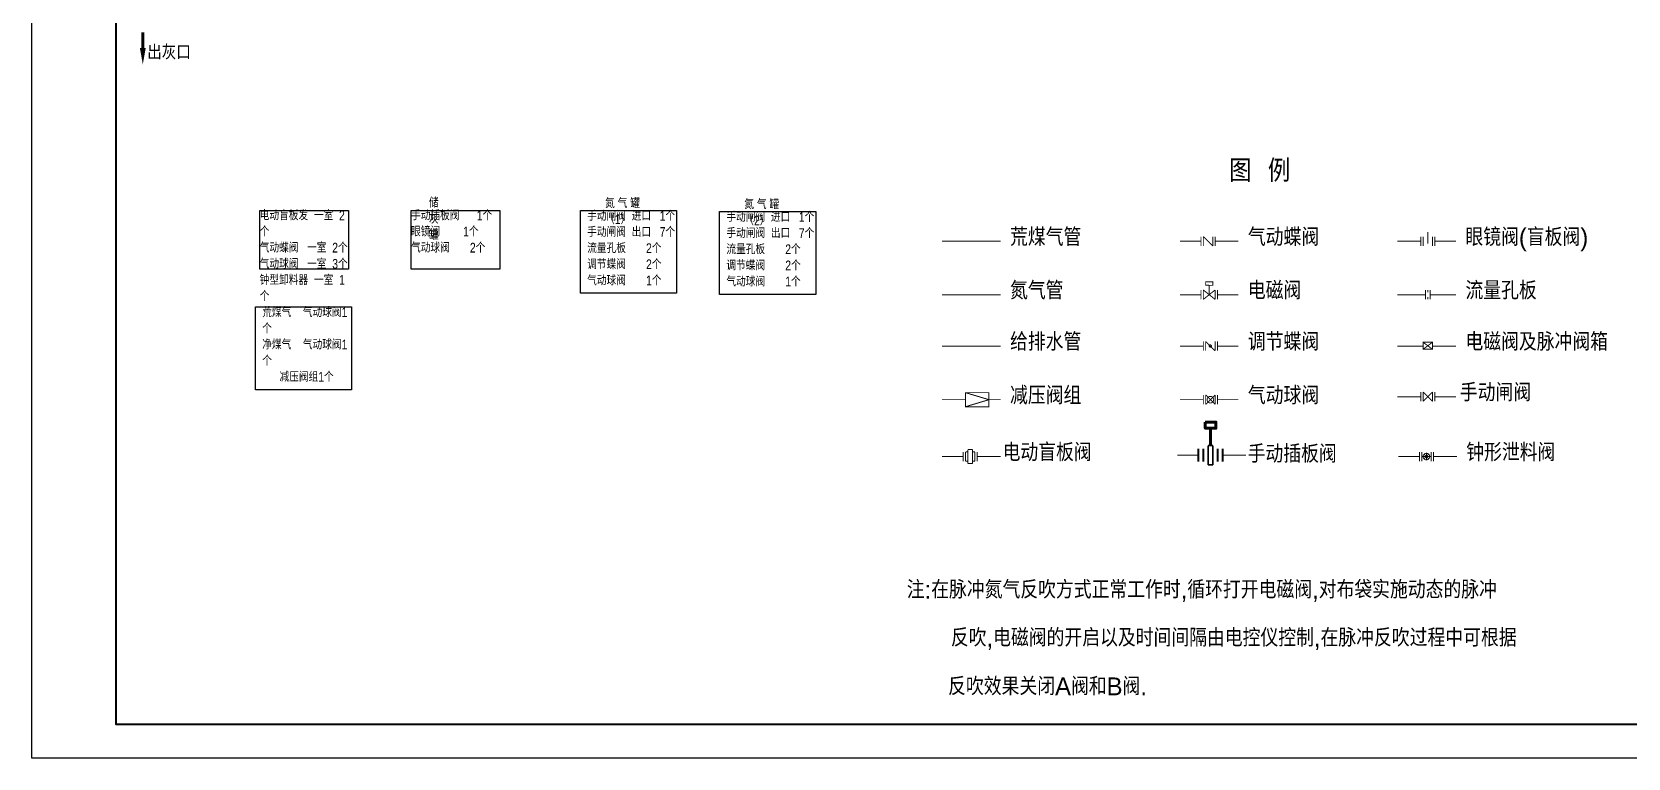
# Model space of a CAD drawing. Header units: millimetres. Extents: x 48549 to 244689, y 99496 to 172785.
# Drawn here: x 48549 to 81508, y 109867 to 124860 of the extents above; entities that cross this region are included whole.
import ezdxf

# ---------------------------------------------------------------- set-up
doc = ezdxf.new("R2010")
doc.units = ezdxf.units.MM
doc.header["$LTSCALE"] = 3
doc.linetypes.add('HIDDEN', pattern=[0.375, 0.25, -0.125])
for name, color, linetype, lineweight in [('CON', 7, 'Continuous', 40), ('图层3', 6, 'Continuous', 9), ('图框_内框线', 5, 'Continuous', 30), ('图框_外框线', 7, 'Continuous', 9)]:
    doc.layers.add(name, color=color, linetype=linetype, lineweight=lineweight)
for name, color, linetype in [('HID', 1, 'HIDDEN'), ('氮气管道', 5, 'Continuous'), ('煤气管道', 1, 'Continuous')]:
    doc.layers.add(name, color=color, linetype=linetype)
doc.styles.add('PC_TEXTSTYLE', font='zwl.shx', dxfattribs={"width": 0.8, "bigfont": 'hztxt.shx'})
doc.styles.add('仿宋体', font='ttxt1.shx', dxfattribs={"bigfont": 'hzfs.shx'})

msp = doc.modelspace()

# ---------------------------------------------------------------- linework, layer by layer
at = {"color": 6, "const_width": 35}
for points in [[(72836.47, 116319.275), (72936.47, 116319.275)], [(72836.47, 115919.275), (72936.47, 115919.275)]]:
    msp.add_lwpolyline(points, dxfattribs=at)
at = {"layer": 'CON'}
msp.add_line((50838.399, 124850.42), (50838.399, 124430.42), dxfattribs=at)
at = {"layer": 'CON', "color": 6}
msp.add_line((72886.47, 116319.275), (72886.47, 116675.11), dxfattribs=at)
at = {"layer": 'CON'}
msp.add_lwpolyline([(50838.399, 124526.163, 120, 0, 0), (50838.399, 124190.42, 0, 0, 0)], format="xyseb", dxfattribs=at)
at = {"layer": 'CON', "color": 2, "const_width": 19.36}
for points in [[(72689.181, 120633.496), (72689.181, 120439.896)], [(72737.581, 120633.496), (72737.581, 120439.896)], [(72737.581, 120633.496), (72931.181, 120439.896)], [(72931.181, 120633.496), (72931.181, 120439.896)], [(72979.581, 120633.496), (72979.581, 120439.896)], [(72253.581, 120536.696), (72689.181, 120536.696)], [(72979.581, 120536.696), (73463.581, 120536.696)]]:
    msp.add_lwpolyline(points, dxfattribs=at)
at = {"layer": 'CON', "const_width": 19.36}
for points in [[(77230.204, 120633.496), (77230.204, 120439.896)], [(77278.604, 120633.496), (77278.604, 120439.896)], [(77375.404, 120681.896), (77375.404, 120730.296)], [(77375.404, 120681.896), (77375.404, 120488.296)], [(77472.204, 120633.496), (77472.204, 120439.896)], [(77520.604, 120633.496), (77520.604, 120439.896)], [(76746.204, 120536.696), (77230.204, 120536.696)], [(77520.604, 120536.696), (77956.204, 120536.696)], [(76746.204, 119433.982), (77327.004, 119433.982)], [(77327.004, 119337.182), (77327.004, 119530.782)], [(77375.404, 119482.382), (77375.404, 119530.782)], [(77375.404, 119337.182), (77375.404, 119385.582)], [(77423.804, 119337.182), (77423.804, 119530.782)], [(77423.804, 119433.982), (77956.204, 119433.982)], [(76746.204, 118374.198), (77274.881, 118374.198)], [(77468.481, 118307.469), (77274.881, 118452.669)], [(77468.481, 118452.669), (77274.881, 118307.469)], [(77468.481, 118452.669), (77274.881, 118452.669), (77274.881, 118307.469), (77468.481, 118307.469), (77468.481, 118452.669)], [(77468.481, 118374.198), (77956.204, 118374.198)], [(67826.701, 117411.841), (68310.701, 117266.641), (67826.701, 117121.441)], [(68310.701, 117411.841), (68310.701, 117121.441), (67826.701, 117121.441), (67826.701, 117411.841), (68310.701, 117411.841)], [(76746.204, 117327.948), (77230.204, 117327.948)], [(77230.204, 117424.748), (77230.204, 117231.148)], [(77278.604, 117424.748), (77278.604, 117231.148)], [(77278.604, 117231.148), (77472.204, 117424.748)], [(77278.604, 117424.748), (77472.204, 117231.148)], [(77472.204, 117424.748), (77472.204, 117231.148)], [(77520.604, 117424.748), (77520.604, 117231.148)], [(77520.604, 117327.948), (77956.204, 117327.948)], [(67342.701, 117266.641), (67826.701, 117266.641)], [(68310.701, 117266.641), (68552.701, 117266.641)], [(76763.663, 116092.444), (77199.263, 116092.444)], [(77199.263, 116189.244), (77199.263, 115995.644)], [(77247.663, 116189.244), (77247.663, 115995.644)], [(77247.663, 116092.444), (77276.703, 116092.444)], [(77412.223, 116092.444), (77276.703, 116092.444)], [(77296.549, 116140.358), (77392.376, 116044.531)], [(77296.549, 116044.531), (77392.376, 116140.358)], [(77344.463, 116024.684), (77344.463, 116160.204)], [(77441.263, 116092.444), (77412.223, 116092.444)], [(77441.263, 116189.244), (77441.263, 115995.644)], [(77489.663, 116189.244), (77489.663, 115995.644)], [(77489.663, 116092.444), (77973.663, 116092.444)]]:
    msp.add_lwpolyline(points, dxfattribs=at)
at = {"layer": 'CON', "color": 3, "const_width": 19.36}
for points in [[(72854.547, 119627.388), (72931.179, 119627.388), (72931.179, 119697.568), (72785.979, 119697.568), (72785.979, 119628.195), (72854.547, 119628.195)], [(72253.581, 119433.982), (72689.181, 119433.982)], [(72689.181, 119530.782), (72689.181, 119337.182)], [(72979.581, 119530.782), (72737.581, 119337.182)], [(72737.581, 119530.782), (72979.581, 119337.182)], [(72737.581, 119530.782), (72737.581, 119337.182)], [(72858.581, 119433.982), (72858.581, 119627.388)], [(72979.581, 119530.782), (72979.581, 119337.182)], [(73027.981, 119530.782), (73027.981, 119337.182)], [(73027.981, 119433.982), (73463.581, 119433.982)]]:
    msp.add_lwpolyline(points, dxfattribs=at)
at = {"layer": 'CON', "color": 4, "const_width": 19.36}
for points in [[(72253.581, 118374.198), (72737.581, 118374.198)], [(72737.581, 118470.998), (72737.581, 118277.398)], [(72785.981, 118470.998), (72785.981, 118277.398)], [(72785.981, 118470.998), (72979.581, 118277.398)], [(72979.581, 118470.998), (72979.581, 118277.398)], [(73027.981, 118470.998), (73027.981, 118277.398)], [(73027.981, 118374.198), (73463.581, 118374.198)]]:
    msp.add_lwpolyline(points, dxfattribs=at)
msp.add_lwpolyline([(72858.581, 118374.198, 1), (72906.981, 118374.198, 1)], format="xyb", close=True, dxfattribs=at)
at = {"layer": 'CON', "color": 5, "const_width": 19.36}
for points in [[(72737.581, 117363.441), (72737.581, 117169.841)], [(72785.981, 117169.841), (72979.581, 117363.441)], [(72785.981, 117363.441), (72785.981, 117169.841)], [(72785.981, 117363.441), (72979.581, 117169.841)], [(72979.581, 117363.441), (72979.581, 117169.841)], [(73027.981, 117363.441), (73027.981, 117169.841)], [(72253.581, 117266.641), (72737.581, 117266.641)], [(73027.981, 117266.641), (73463.581, 117266.641)]]:
    msp.add_lwpolyline(points, dxfattribs=at)
msp.add_lwpolyline([(72834.381, 117315.041, -2.414213562), (72834.381, 117218.241, -0.414213562)], format="xyb", close=True, dxfattribs=at)
at = {"layer": 'CON', "color": 6}
msp.add_lwpolyline([(72776.647, 116803.413), (72996.294, 116803.413), (72996.294, 116675.11), (72776.647, 116675.11)], close=True, dxfattribs=at)
at = {"layer": 'CON', "color": 1, "const_width": 19.36}
for points in [[(67342.701, 116092.444), (67778.301, 116092.444)], [(67778.301, 116189.244), (67778.301, 115995.644)], [(67826.701, 116189.244), (67826.701, 115995.644)], [(67826.701, 116189.244), (67875.101, 116189.244)], [(67875.101, 116237.644), (67875.101, 115947.244)], [(67875.101, 116237.644), (67971.901, 116237.644)], [(67971.901, 116237.644), (67971.901, 115947.244)], [(68020.301, 116189.244), (67971.901, 116189.244)], [(68020.301, 116189.244), (68020.301, 115995.644)], [(68068.701, 116189.244), (68068.701, 115995.644)], [(68068.701, 116092.444), (68552.701, 116092.444)], [(67826.701, 115995.644), (67875.101, 115995.644)], [(67875.101, 115947.244), (67971.901, 115947.244)], [(68020.301, 115995.644), (67971.901, 115995.644)]]:
    msp.add_lwpolyline(points, dxfattribs=at)
at = {"layer": 'CON', "color": 6}
for points, const_width in [([(72200.87, 116119.275), (72636.47, 116119.275)], 19.36), ([(72636.47, 116254.85), (72636.47, 115983.7)], 42), ([(72736.47, 116254.85), (72736.47, 115983.7)], 42), ([(73036.47, 116254.85), (73036.47, 115983.7)], 42), ([(73136.47, 116254.85), (73136.47, 115983.7)], 42), ([(73136.47, 116119.275), (73620.47, 116119.275)], 19.36)]:
    msp.add_lwpolyline(points, dxfattribs=dict(at, const_width=const_width))
for points in [[(72836.47, 116319.275, 35, 35, 0), (72836.47, 115919.275, 35, 35, 0)], [(72936.47, 116319.275, 35, 35, 0), (72936.47, 115919.275, 35, 35, 0)]]:
    msp.add_lwpolyline(points, format="xyseb", dxfattribs=at)
at = {"layer": 'CON', "const_width": 19.36}
msp.add_lwpolyline([(77344.463, 116160.204, 1), (77344.463, 116024.684, 1)], format="xyb", close=True, dxfattribs=at)
at = {"layer": 'HID', "const_width": 19.36}
msp.add_lwpolyline([(67342.701, 118374.198), (68552.701, 118374.198)], dxfattribs=at)
at = {"layer": '图层3', "color": 2, "ltscale": 3}
for points in [[(53252.927, 121171.761), (55084.007, 121171.761), (55084.007, 119960.731), (53252.927, 119960.731)], [(56376.978, 121171.761), (58208.058, 121171.761), (58208.058, 119960.731), (56376.978, 119960.731)], [(59874.649, 121175.022), (61859.833, 121175.022), (61859.833, 119462.816), (59874.649, 119462.816)], [(62748.924, 121151.82), (64734.108, 121151.82), (64734.108, 119439.615), (62748.924, 119439.615)], [(53165.799, 119184.275), (55150.982, 119184.275), (55150.982, 117472.069), (53165.799, 117472.069)]]:
    msp.add_lwpolyline(points, close=True, dxfattribs=at)
at = {"layer": '图框_内框线'}
msp.add_lwpolyline([(111009.806, 110562.205), (50286.755, 110562.205), (50286.755, 150467.696), (111009.806, 150467.696)], close=True, dxfattribs=at)
at = {"layer": '图框_外框线'}
msp.add_lwpolyline([(111705.023, 109866.988), (48548.711, 109866.988), (48548.711, 151162.913), (111705.023, 151162.913)], close=True, dxfattribs=at)
at = {"layer": '氮气管道', "const_width": 19.36}
msp.add_lwpolyline([(67342.701, 119433.982), (68552.701, 119433.982)], dxfattribs=at)
at = {"layer": '煤气管道', "const_width": 19.36}
msp.add_lwpolyline([(67342.701, 120536.696), (68552.701, 120536.696)], dxfattribs=at)

# ---------------------------------------------------------------- texts
at = {"layer": 'CON', "style": '仿宋体'}
for s, height, p in [('出灰口', 300, (50930.244, 124289.551)), ('图  例', 460, (73269.981, 121763.146)), ('荒煤气管', 368, (68746.301, 120439.896)), ('眼镜阀(盲板阀)', 368, (78149.804, 120439.896)), ('氮气管', 368, (68746.301, 119337.182)), ('流量孔板', 368, (78149.804, 119337.182)), ('给排水管', 368, (68746.301, 118277.398)), ('电磁阀及脉冲阀箱', 368, (78149.804, 118277.398)), ('减压阀组', 368, (68746.301, 117169.841)), (' 手动闸阀', 368, (77897.655, 117231.148)), ('钟形泄料阀', 368, (78167.263, 115995.644)), ('注:在脉冲氮气反吹方式正常工作时,循环打开电磁阀,对布袋实施动态的脉冲', 368, (66613.642, 113160.693)), ('反吹,电磁阀的开启以及时间间隔由电控仪控制,在脉冲反吹过程中可根据', 368, (67524.736, 112168.693)), ('反吹效果关闭A阀和B阀.', 368, (67468.103, 111163.907))]:
    msp.add_text(s, height=height, dxfattribs=at).set_placement(p)
at = {"layer": 'CON', "color": 2, "style": '仿宋体'}
msp.add_text('气动蝶阀', height=368, dxfattribs=at).set_placement((73657.181, 120439.896))
at = {"layer": 'CON', "color": 3, "style": '仿宋体'}
msp.add_text('电磁阀', height=368, dxfattribs=at).set_placement((73657.181, 119337.182))
at = {"layer": 'CON', "color": 4, "style": '仿宋体'}
msp.add_text('调节蝶阀', height=368, dxfattribs=at).set_placement((73657.181, 118277.398))
at = {"layer": 'CON', "color": 5, "style": '仿宋体'}
msp.add_text('气动球阀', height=368, dxfattribs=at).set_placement((73657.181, 117169.841))
at = {"layer": 'CON', "color": 1, "style": '仿宋体'}
msp.add_text('电动盲板阀', height=368, dxfattribs=at).set_placement((68592.407, 115995.644))
at = {"layer": 'CON', "color": 6, "style": '仿宋体'}
msp.add_text('手动插板阀', height=368, dxfattribs=at).set_placement((73652.288, 115963.733))
at = {"layer": '图层3', "color": 2, "ltscale": 3, "char_height": 200, "attachment_point": 1, "style": 'PC_TEXTSTYLE'}
for s, insert, width in [('储灰罐', (56747.284, 121433.761), 361.87966), ('氮 气 罐（1）', (60384.584, 121424.149), 960.93939), ('氮 气 罐（2）', (63258.859, 121400.948), 960.93939), ('电动盲板发  一室  2个\\P气动蝶阀   一室  2个\\P气动球阀   一室  3个\\P钟型卸料器  一室  1个', (53252.927, 121171.761), 1831.08055), ('手动插板阀      1个\\P眼镜阀        1个\\P气动球阀       2个', (56376.978, 121171.761), 1831.08055), ('手动闸阀  进口   1个\\P手动闸阀  出口   7个\\P流量孔板       2个\\P调节蝶阀       2个\\P气动球阀       1个', (60014.278, 121162.149), 1831.08055), ('手动闸阀  进口   1个\\P手动闸阀  出口   7个\\P流量孔板       2个\\P调节蝶阀       2个\\P气动球阀       1个', (62888.553, 121138.948), 1831.08055), ('荒煤气    气动球阀1个\\P净煤气    气动球阀1个\\P      减压阀组1个', (53305.427, 119171.403), 1831.08055)]:
    msp.add_mtext(s, dxfattribs=dict(at, insert=insert, width=width))

doc.saveas('drawing.dxf')
